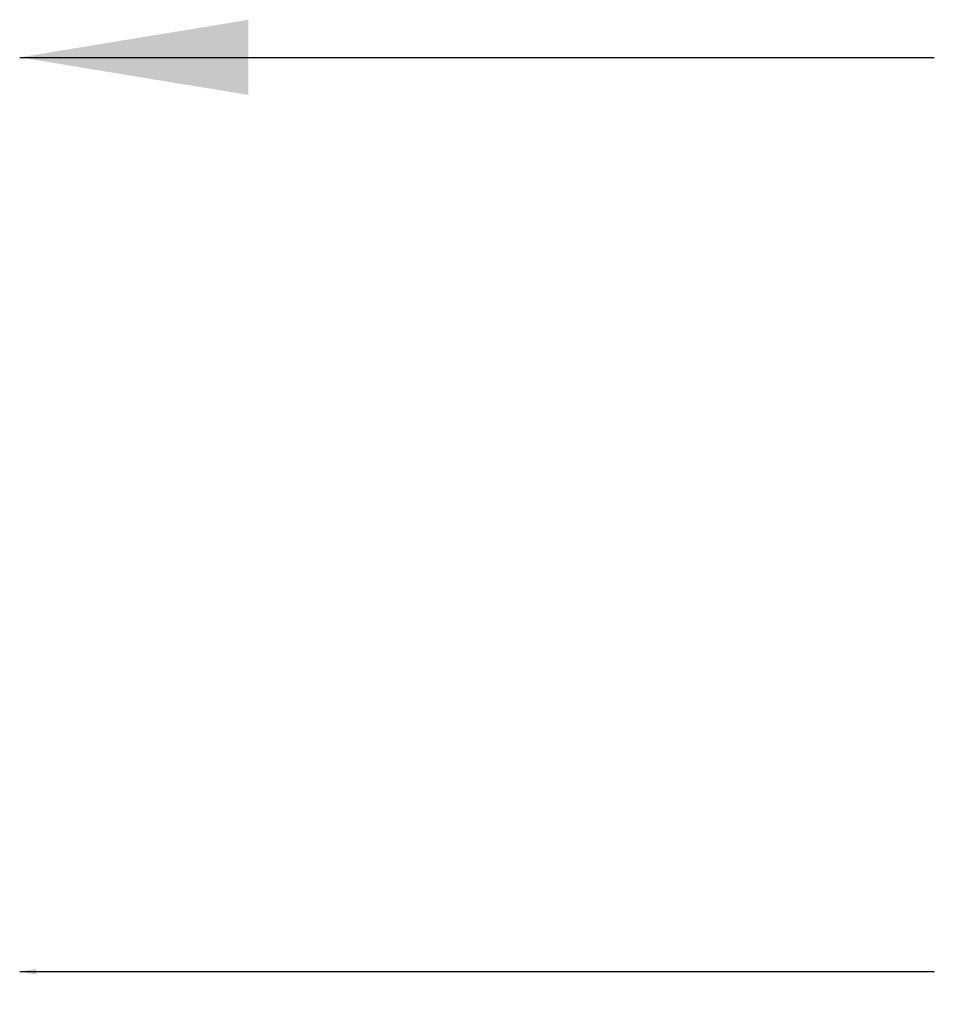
# Model space of a CAD drawing. Header units: millimetres. Extents: x 0 to 10, y -0.4 to 10.4.
import ezdxf

# ---------------------------------------------------------------- set-up
doc = ezdxf.new("R2010")
doc.units = ezdxf.units.MM
doc.dimstyles.new('ISO-25', dxfattribs={"dimtxt": 2.5, "dimasz": 2.5, "dimexe": 0.18, "dimexo": 0.0625, "dimgap": 0.09, "dimtad": 0, "dimtih": 1, "dimtoh": 1, "dimdec": 4, "dimzin": 0, "dimdsep": 46, "dimcen": 0.09, "dimadec": 0, "dimazin": 0, "dimtfac": 1, "dimtdec": 4, "dimtofl": 0, "dimtmove": 0, "dimatfit": 3, "dimfxl": 1, "dimtolj": 1, "dimtzin": 0, "dimarcsym": 0})
doc.dimstyles.get("Standard").update_dxf_attribs({"dimtxt": 0.18, "dimasz": 0.18, "dimexe": 0.18, "dimexo": 0.0625, "dimgap": 0.09, "dimtad": 0, "dimtih": 1, "dimtoh": 1, "dimdec": 4, "dimzin": 0, "dimdsep": 46, "dimcen": 0.09, "dimadec": 0, "dimazin": 0, "dimtfac": 1, "dimtdec": 4, "dimtofl": 0, "dimtmove": 0, "dimatfit": 3, "dimfxl": 1, "dimtolj": 1, "dimtzin": 0, "dimarcsym": 0})

msp = doc.modelspace()

# ---------------------------------------------------------------- leaders
for points, dimstyle in [([(0, 10), (10, 10)], 'ISO-25'), ([(0, 0), (10, 0)], 'Standard')]:
    msp.add_leader(points, dimstyle=dimstyle)

doc.saveas('drawing.dxf')
